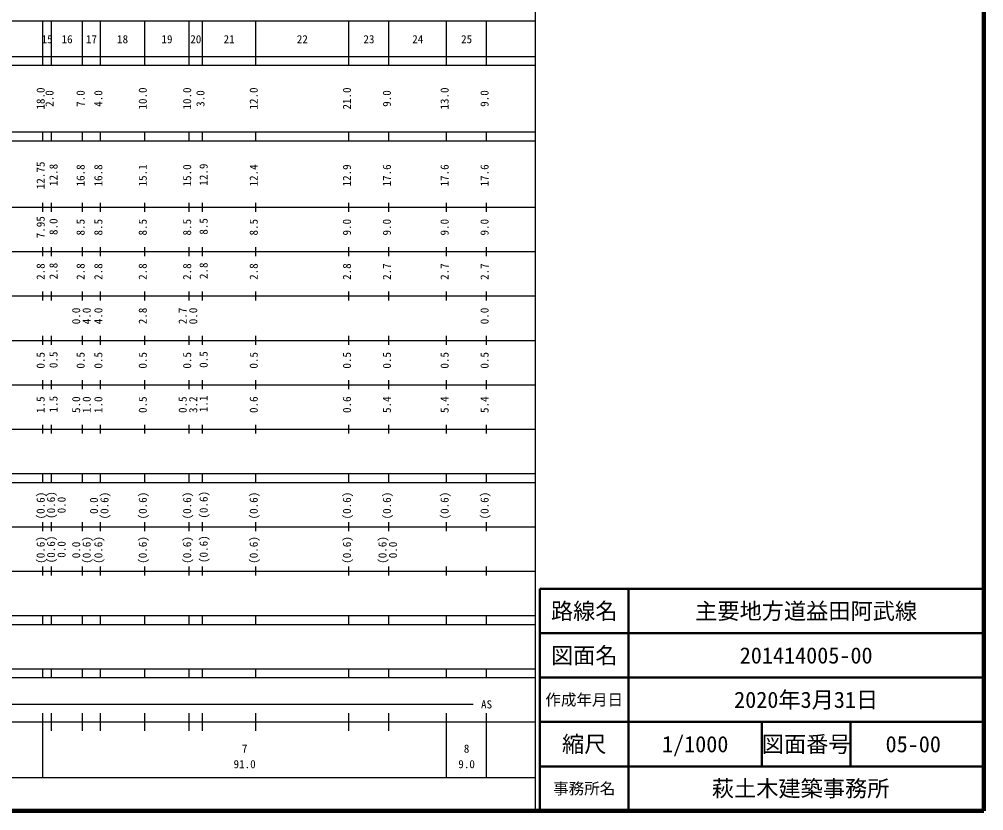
# Model space of a CAD drawing. Units: millimetres on the paper, enlarged 1000 times. Extents: x 40000 to 680000, y 20000 to 380000.
# Drawn here: x 462732 to 680000, y 20000 to 198357 of the extents above; entities that cross this region are included whole.
import ezdxf
from ezdxf.enums import TextEntityAlignment as Align

# ---------------------------------------------------------------- set-up
doc = ezdxf.new("R2010")
doc.units = ezdxf.units.MM
doc.header["$LTSCALE"] = 1000
for name, color, linetype, lineweight in [('M-TTL', 2, 'Continuous', 140), ('M-TTL-BAND', 7, 'Continuous', 25), ('M-TTL-FRAM', 2, 'Continuous', 50), ('M-TTL-LINE', 7, 'Continuous', 50)]:
    doc.layers.add(name, color=color, linetype=linetype, lineweight=lineweight)
doc.layers.add('M-TTL-TXT', color=7, linetype='Continuous')
doc.styles.add('ＭＳ ゴシック', font='')
doc.styles.get('ＭＳ ゴシック').set_extended_font_data('MS Gothic')

msp = doc.modelspace()

# ---------------------------------------------------------------- linework, layer by layer
at = {"layer": 'M-TTL'}
for p, q in [((680000, 20000), (680000, 380000)), ((40000, 20000), (680000, 20000))]:
    msp.add_line(p, q, dxfattribs=at)
at = {"layer": 'M-TTL-BAND'}
for p, q in [((579000, 20000), (579000, 370000)), ((68000, 198000), (579000, 198000)), ((468000, 188000), (468000, 198000)), ((470000, 188000), (470000, 198000)), ((477000, 188000), (477000, 198000)), ((481000, 188000), (481000, 198000)), ((491000, 188000), (491000, 198000)), ((501000, 188000), (501000, 198000)), ((504000, 188000), (504000, 198000)), ((516000, 188000), (516000, 198000)), ((537000, 188000), (537000, 198000)), ((546000, 188000), (546000, 198000)), ((559000, 188000), (559000, 198000)), ((568000, 188000), (568000, 198000)), ((40000, 190000), (579000, 190000)), ((40000, 188000), (579000, 188000)), ((40000, 173000), (579000, 173000)), ((468000, 171000), (468000, 173000)), ((470000, 171000), (470000, 173000)), ((477000, 171000), (477000, 173000)), ((481000, 171000), (481000, 173000)), ((491000, 171000), (491000, 173000)), ((501000, 171000), (501000, 173000)), ((504000, 171000), (504000, 173000)), ((516000, 171000), (516000, 173000)), ((537000, 171000), (537000, 173000)), ((546000, 171000), (546000, 173000)), ((559000, 171000), (559000, 173000)), ((568000, 171000), (568000, 173000)), ((40000, 171000), (579000, 171000)), ((468000, 155000), (468000, 157000)), ((470000, 155000), (470000, 157000)), ((477000, 155000), (477000, 157000)), ((481000, 155000), (481000, 157000)), ((491000, 155000), (491000, 157000)), ((501000, 155000), (501000, 157000)), ((504000, 155000), (504000, 157000)), ((516000, 155000), (516000, 157000)), ((537000, 155000), (537000, 157000)), ((546000, 155000), (546000, 157000)), ((559000, 155000), (559000, 157000)), ((568000, 155000), (568000, 157000)), ((40000, 156000), (579000, 156000)), ((46000, 146000), (579000, 146000)), ((468000, 145000), (468000, 147000)), ((470000, 145000), (470000, 147000)), ((477000, 145000), (477000, 147000)), ((481000, 145000), (481000, 147000)), ((491000, 145000), (491000, 147000)), ((501000, 145000), (501000, 147000)), ((504000, 145000), (504000, 147000)), ((516000, 145000), (516000, 147000)), ((537000, 145000), (537000, 147000)), ((546000, 145000), (546000, 147000)), ((559000, 145000), (559000, 147000)), ((568000, 145000), (568000, 147000)), ((468000, 135000), (468000, 137000)), ((470000, 135000), (470000, 137000)), ((477000, 135000), (477000, 137000)), ((481000, 135000), (481000, 137000)), ((491000, 135000), (491000, 137000)), ((501000, 135000), (501000, 137000)), ((504000, 135000), (504000, 137000)), ((516000, 135000), (516000, 137000)), ((537000, 135000), (537000, 137000)), ((546000, 135000), (546000, 137000)), ((559000, 135000), (559000, 137000)), ((568000, 135000), (568000, 137000)), ((52000, 136000), (579000, 136000)), ((468000, 125000), (468000, 127000)), ((470000, 125000), (470000, 127000)), ((477000, 125000), (477000, 127000)), ((481000, 125000), (481000, 127000)), ((491000, 125000), (491000, 127000)), ((501000, 125000), (501000, 127000)), ((504000, 125000), (504000, 127000)), ((516000, 125000), (516000, 127000)), ((537000, 125000), (537000, 127000)), ((546000, 125000), (546000, 127000)), ((559000, 125000), (559000, 127000)), ((568000, 125000), (568000, 127000)), ((46000, 126000), (579000, 126000)), ((52000, 116000), (579000, 116000)), ((468000, 115000), (468000, 117000)), ((470000, 115000), (470000, 117000)), ((477000, 115000), (477000, 117000)), ((481000, 115000), (481000, 117000)), ((491000, 115000), (491000, 117000)), ((501000, 115000), (501000, 117000)), ((504000, 115000), (504000, 117000)), ((516000, 115000), (516000, 117000)), ((537000, 115000), (537000, 117000)), ((546000, 115000), (546000, 117000)), ((559000, 115000), (559000, 117000)), ((568000, 115000), (568000, 117000)), ((468000, 105000), (468000, 107000)), ((470000, 105000), (470000, 107000)), ((477000, 105000), (477000, 107000)), ((481000, 105000), (481000, 107000)), ((491000, 105000), (491000, 107000)), ((501000, 105000), (501000, 107000)), ((504000, 105000), (504000, 107000)), ((516000, 105000), (516000, 107000)), ((537000, 105000), (537000, 107000)), ((546000, 105000), (546000, 107000)), ((559000, 105000), (559000, 107000)), ((568000, 105000), (568000, 107000)), ((46000, 106000), (579000, 106000)), ((40000, 96000), (579000, 96000)), ((468000, 94000), (468000, 96000)), ((470000, 94000), (470000, 96000)), ((477000, 94000), (477000, 96000)), ((481000, 94000), (481000, 96000)), ((491000, 94000), (491000, 96000)), ((501000, 94000), (501000, 96000)), ((504000, 94000), (504000, 96000)), ((516000, 94000), (516000, 96000)), ((537000, 94000), (537000, 96000)), ((546000, 94000), (546000, 96000)), ((559000, 94000), (559000, 96000)), ((568000, 94000), (568000, 96000)), ((40000, 94000), (579000, 94000)), ((468000, 83000), (468000, 85000)), ((470000, 83000), (470000, 85000)), ((477000, 83000), (477000, 85000)), ((481000, 83000), (481000, 85000)), ((491000, 83000), (491000, 85000)), ((501000, 83000), (501000, 85000)), ((504000, 83000), (504000, 85000)), ((516000, 83000), (516000, 85000)), ((537000, 83000), (537000, 85000)), ((546000, 83000), (546000, 85000)), ((559000, 83000), (559000, 85000)), ((568000, 83000), (568000, 85000)), ((49000, 84000), (579000, 84000)), ((40000, 74000), (579000, 74000)), ((468000, 73000), (468000, 75000)), ((470000, 73000), (470000, 75000)), ((477000, 73000), (477000, 75000)), ((481000, 73000), (481000, 75000)), ((491000, 73000), (491000, 75000)), ((501000, 73000), (501000, 75000)), ((504000, 73000), (504000, 75000)), ((516000, 73000), (516000, 75000)), ((537000, 73000), (537000, 75000)), ((546000, 73000), (546000, 75000)), ((559000, 73000), (559000, 75000)), ((568000, 73000), (568000, 75000)), ((40000, 64000), (579000, 64000)), ((468000, 62000), (468000, 64000)), ((470000, 62000), (470000, 64000)), ((477000, 62000), (477000, 64000)), ((481000, 62000), (481000, 64000)), ((491000, 62000), (491000, 64000)), ((501000, 62000), (501000, 64000)), ((504000, 62000), (504000, 64000)), ((516000, 62000), (516000, 64000)), ((537000, 62000), (537000, 64000)), ((546000, 62000), (546000, 64000)), ((559000, 62000), (559000, 64000)), ((568000, 62000), (568000, 64000)), ((40000, 62000), (579000, 62000)), ((40000, 52000), (579000, 52000)), ((40000, 50000), (579000, 50000)), ((468000, 50000), (468000, 52000)), ((470000, 50000), (470000, 52000)), ((477000, 50000), (477000, 52000)), ((481000, 50000), (481000, 52000)), ((491000, 50000), (491000, 52000)), ((501000, 50000), (501000, 52000)), ((504000, 50000), (504000, 52000)), ((516000, 50000), (516000, 52000)), ((537000, 50000), (537000, 52000)), ((546000, 50000), (546000, 52000)), ((559000, 50000), (559000, 52000)), ((568000, 50000), (568000, 52000)), ((71000, 44000), (565000, 44000)), ((468000, 27500), (468000, 42000)), ((470000, 38000), (470000, 42000)), ((477000, 38000), (477000, 42000)), ((481000, 38000), (481000, 42000)), ((491000, 38000), (491000, 42000)), ((501000, 38000), (501000, 42000)), ((504000, 38000), (504000, 42000)), ((516000, 38000), (516000, 42000)), ((537000, 38000), (537000, 42000)), ((546000, 38000), (546000, 42000)), ((559000, 27500), (559000, 42000)), ((568000, 27500), (568000, 42000)), ((40000, 40000), (579000, 40000)), ((68000, 27500), (579000, 27500))]:
    msp.add_line(p, q, dxfattribs=at)
at = {"layer": 'M-TTL-FRAM'}
for p, q in [((680000, 70000), (580000, 70000)), ((580000, 70000), (580000, 20000))]:
    msp.add_line(p, q, dxfattribs=at)
at = {"layer": 'M-TTL-LINE'}
for p, q in [((600000, 70000), (600000, 20000)), ((680000, 60000), (580000, 60000)), ((680000, 50000), (580000, 50000)), ((680000, 40000), (580000, 40000)), ((630000, 40000), (630000, 30000)), ((650000, 40000), (650000, 30000)), ((680000, 30000), (580000, 30000))]:
    msp.add_line(p, q, dxfattribs=at)

# ---------------------------------------------------------------- texts
at = {"layer": 'M-TTL-BAND', "style": 'ＭＳ ゴシック'}
for s, p in [('15', (469000, 192405)), ('16', (473500, 192405)), ('17', (479000, 192405)), ('18', (486000, 192405)), ('19', (496000, 192405)), ('20', (502500, 192405)), ('21', (510000, 192405)), ('22', (526500, 192405)), ('23', (541500, 192405)), ('24', (552500, 192405)), ('25', (563500, 192405)), ('AS', (568000, 42500)), ('7', (513500, 32523)), ('8', (563500, 32523)), ('91.0', (513500, 29033)), ('9.0', (563500, 29033))]:
    msp.add_text(s, height=1833, dxfattribs=at).set_placement(p, align=Align.BOTTOM_CENTER)
for s, p in [('18.0', (469000, 180500)), ('10.0', (492000, 180500)), ('10.0', (502000, 180500)), ('12.0', (517000, 180500)), ('21.0', (538000, 180500)), ('13.0', (560000, 180500)), ('2.0', (471000, 180500)), ('7.0', (478000, 180500)), ('4.0', (482000, 180500)), ('3.0', (505000, 180500)), ('9.0', (547000, 180500)), ('9.0', (569000, 180500)), ('12.75', (469000, 163174)), ('12.8', (471896, 163286)), ('16.8', (478000, 163174)), ('16.8', (482000, 163174)), ('15.1', (492000, 163174)), ('15.0', (502000, 163174)), ('12.9', (505717, 163353)), ('12.4', (517000, 163174)), ('12.9', (538000, 163174)), ('17.6', (547000, 163174)), ('17.6', (560000, 163174)), ('17.6', (569000, 163174)), ('7.95', (469000, 151500)), ('8.0', (471896, 151612)), ('8.5', (478000, 151500)), ('8.5', (482000, 151500)), ('8.5', (492000, 151500)), ('8.5', (502000, 151500)), ('8.5', (505717, 151679)), ('8.5', (517000, 151500)), ('9.0', (538000, 151500)), ('9.0', (547000, 151500)), ('9.0', (560000, 151500)), ('9.0', (569000, 151500)), ('2.8', (505717, 141679)), ('2.8', (469000, 141500)), ('2.8', (471896, 141612)), ('2.8', (478000, 141500)), ('2.8', (482000, 141500)), ('2.8', (492000, 141500)), ('2.8', (502000, 141500)), ('2.8', (517000, 141500)), ('2.8', (538000, 141500)), ('2.7', (547000, 141500)), ('2.7', (560000, 141500)), ('2.7', (569000, 141500)), ('0.0', (477000, 131500)), ('4.0', (479370, 131500)), ('4.0', (482000, 131500)), ('2.8', (492000, 131500)), ('2.7', (501000, 131500)), ('0.0', (503370, 131500)), ('0.0', (569000, 131500)), ('0.5', (469000, 121500)), ('0.5', (471896, 121612)), ('0.5', (478000, 121500)), ('0.5', (482000, 121500)), ('0.5', (492000, 121500)), ('0.5', (502000, 121500)), ('0.5', (505717, 121679)), ('0.5', (517000, 121500)), ('0.5', (538000, 121500)), ('0.5', (547000, 121500)), ('0.5', (560000, 121500)), ('0.5', (569000, 121500)), ('1.5', (469000, 111500)), ('1.5', (471896, 111612)), ('5.0', (477000, 111500)), ('1.0', (479370, 111500)), ('1.0', (482000, 111500)), ('0.5', (492000, 111500)), ('0.5', (501000, 111500)), ('3.2', (503370, 111500)), ('1.1', (505717, 111679)), ('0.6', (517000, 111500)), ('0.6', (538000, 111500)), ('5.4', (547000, 111500)), ('5.4', (560000, 111500)), ('5.4', (569000, 111500)), ('(0.6)', (469000, 88764)), ('(0.6)', (471344, 88876)), ('(0.6)', (483370, 88764)), ('(0.6)', (492000, 88764)), ('(0.6)', (502000, 88764)), ('(0.6)', (505717, 88943)), ('(0.6)', (517000, 88764)), ('(0.6)', (538000, 88764)), ('(0.6)', (547000, 88764)), ('(0.6)', (560000, 88764)), ('(0.6)', (569000, 88764)), ('0.0', (473714, 88876)), ('0.0', (481000, 88764)), ('(0.6)', (469000, 78764)), ('(0.6)', (471344, 78876)), ('0.0', (473714, 78876)), ('0.0', (477000, 78764)), ('(0.6)', (479370, 78764)), ('(0.6)', (482000, 78764)), ('(0.6)', (492000, 78764)), ('(0.6)', (502000, 78764)), ('(0.6)', (505717, 78943)), ('(0.6)', (517000, 78764)), ('(0.6)', (538000, 78764)), ('(0.6)', (546000, 78764)), ('0.0', (548370, 78764))]:
    msp.add_text(s, height=1833, rotation=90, dxfattribs=at).set_placement(p, align=Align.BOTTOM_CENTER)
at = {"layer": 'M-TTL-TXT', "style": 'ＭＳ ゴシック'}
for s, height, p in [('路線名', 3666, (590000, 65000)), ('路線名', 3666, (590000, 65000)), ('主要地方道益田阿武線', 3666, (640000, 65000)), ('図面名', 3666, (590000, 55000)), ('図面名', 3666, (590000, 55000)), ('201414005-00', 3666, (640000, 55000)), ('作成年月日', 2566, (590000, 45000)), ('作成年月日', 2566, (590000, 45000)), ('2020年3月31日', 3666, (640000, 45000)), ('縮尺', 3666, (590000, 35000)), ('縮尺', 3666, (590000, 35000)), ('1/1000', 3666, (615000, 35000)), ('図面番号', 3666, (640000, 35000)), ('図面番号', 3666, (640000, 35000)), ('05-00', 3666, (664125, 35000)), ('事務所名', 2566, (590000, 25000)), ('事務所名', 2566, (590000, 25000)), ('萩土木建築事務所 ', 3666, (640000, 25000))]:
    msp.add_text(s, height=height, dxfattribs=at).set_placement(p, align=Align.MIDDLE_CENTER)

doc.saveas('drawing.dxf')
